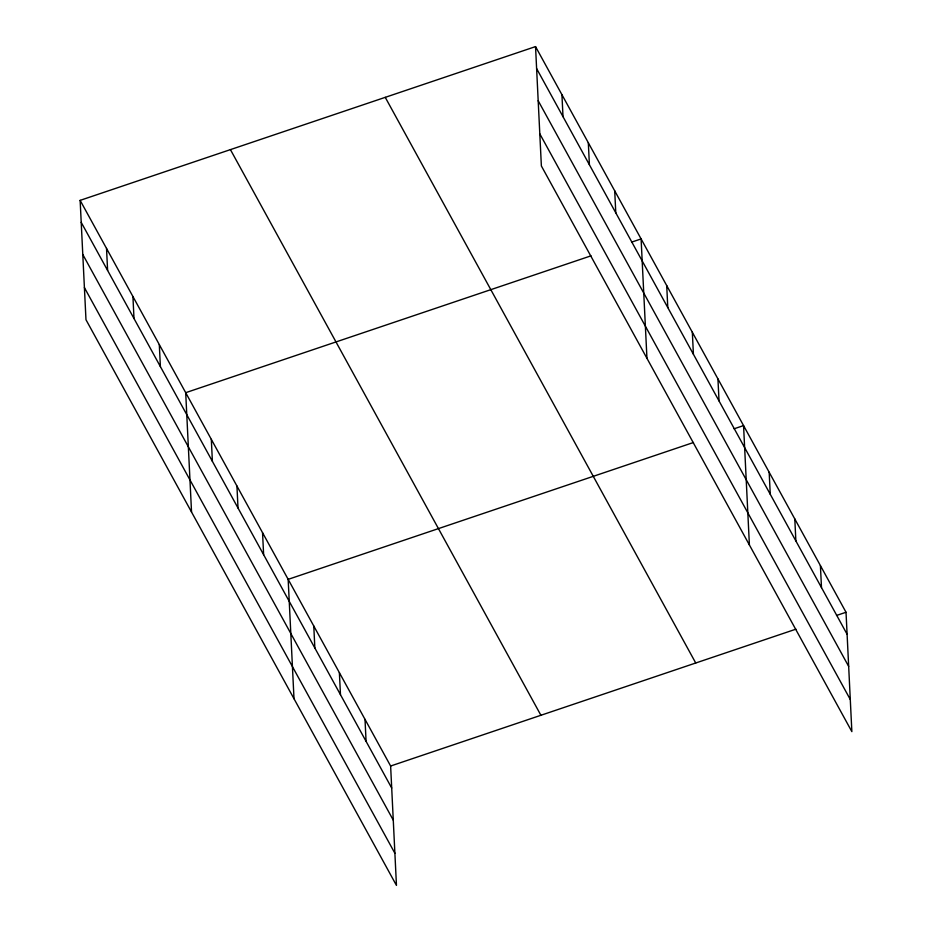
<?xml version="1.0" encoding="UTF-8"?>
<svg xmlns="http://www.w3.org/2000/svg" width="932" height="932" viewBox="0 0 932 932"><rect width="100%" height="100%" fill="white"/><g stroke="black" fill="none" stroke-linecap="round" stroke-linejoin="round"><path stroke-width="1.4" d="M80.14 200.368L390.625 766.022L396.461 885.4L85.977 319.734L80.14 200.368L535.539 46.6L846.023 612.266L851.86 731.632L541.375 165.978L535.539 46.6M591.005 255.834L185.701 392.687L191.538 512.064M631.628 242.122L641.099 238.93L646.948 358.296M693.466 442.502L288.163 579.355L293.999 698.732M734.09 428.79L743.561 425.598L749.398 544.964M390.625 766.022L795.928 629.17M836.54 615.458L846.023 612.266M536.611 68.584L847.095 634.249M538.183 100.726L848.668 666.38M539.803 133.835L850.287 699.501M385.254 97.347L695.738 663.002M230.425 149.621L540.909 715.287M81.212 222.352L391.696 788.018M82.785 254.494L393.269 820.148M84.404 287.604L394.888 853.258M820.405 565.596L821.488 587.579M794.798 518.926L795.87 540.909M769.18 472.256L770.251 494.251M717.943 378.928L719.026 400.911M692.336 332.258L693.408 354.242M666.718 285.588L667.79 307.583M614.712 190.839L615.784 212.834M588.325 142.759L589.397 164.754M561.926 94.68L563.01 116.663M365.006 719.364L366.078 741.348M339.388 672.694L340.471 694.678M313.781 626.024L314.853 648.008M262.544 532.696L263.628 554.68M236.938 486.026L238.01 508.01M211.319 439.356L212.391 461.34M159.314 344.607L160.386 366.602M132.927 296.527L133.998 318.511M106.528 248.448L107.611 270.431"/></g></svg>
